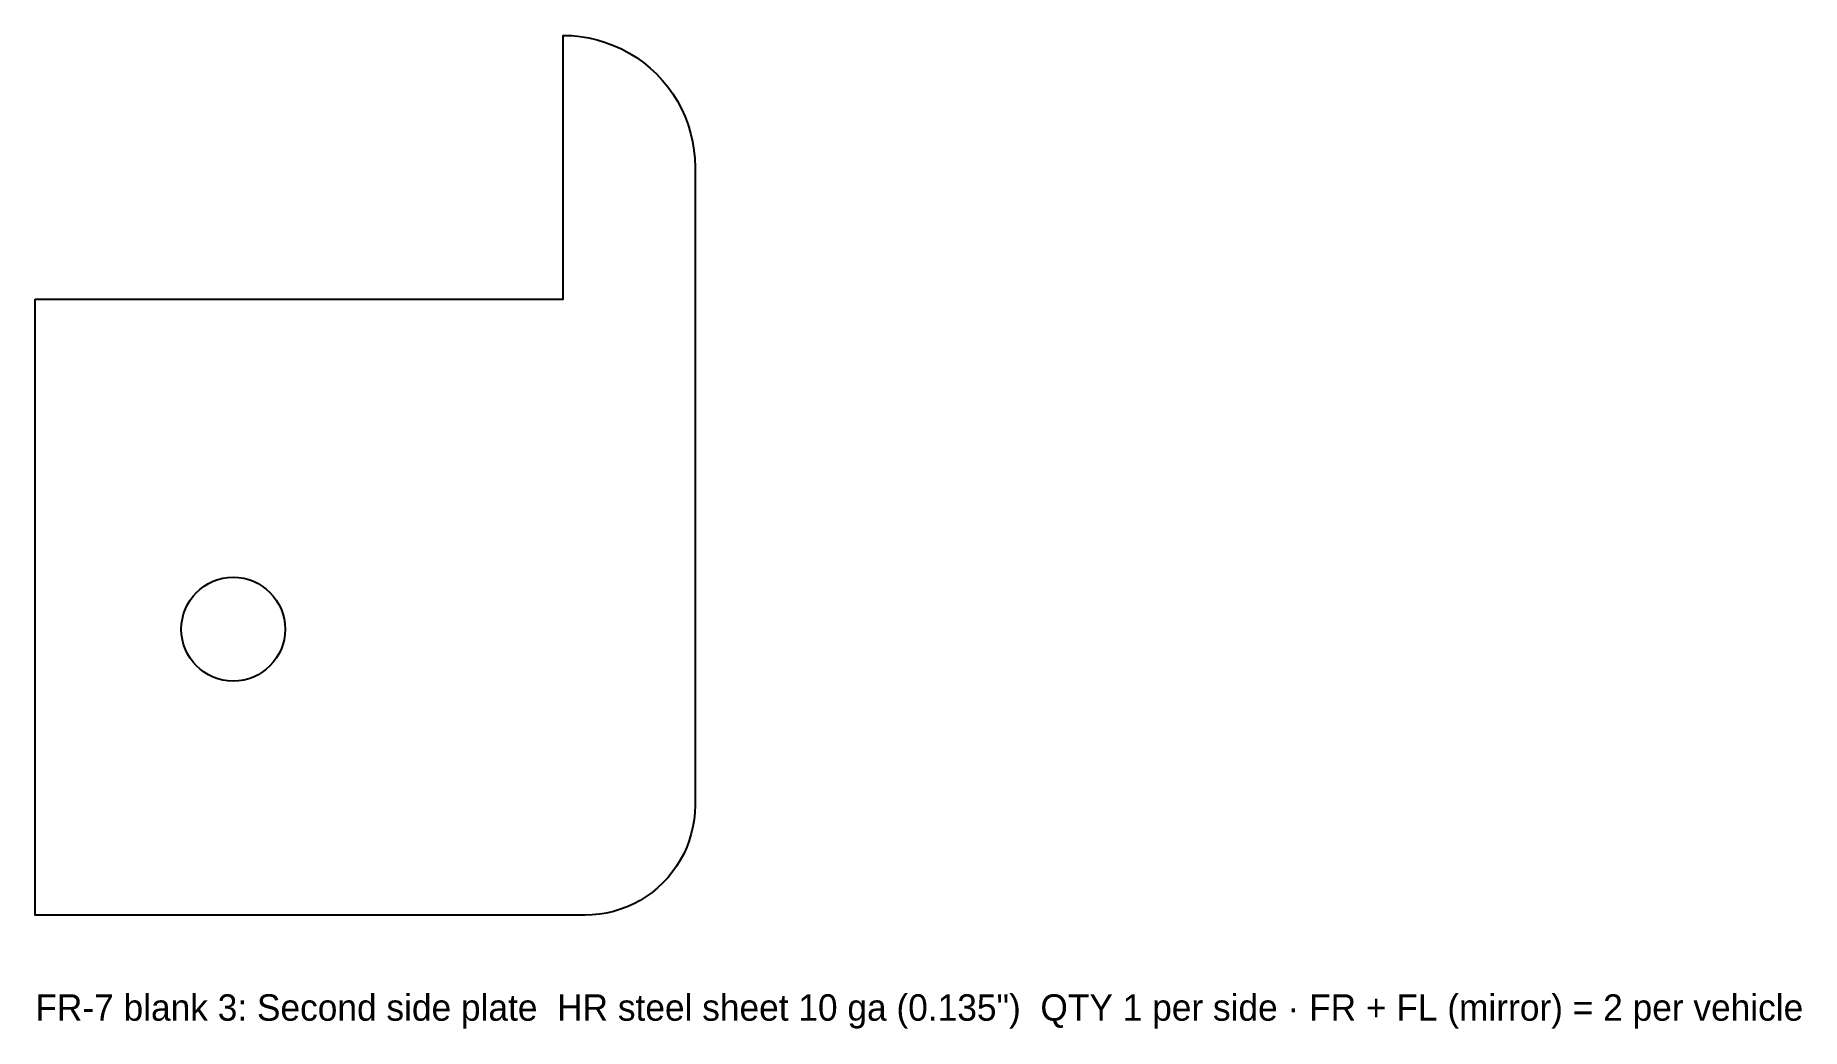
# Model space of a CAD drawing. Header units: inches. Extents: x 0 to 10, y -0.6 to 5.
import ezdxf

# ---------------------------------------------------------------- set-up
doc = ezdxf.new("R2010")
doc.units = ezdxf.units.IN
doc.header["$MEASUREMENT"] = 0
doc.layers.add('CUT', color=7, linetype='Continuous')
doc.layers.add('TEXT', color=3, linetype='Continuous')

msp = doc.modelspace()

# ---------------------------------------------------------------- linework, layer by layer
at = {"layer": 'CUT'}
msp.add_lwpolyline([(0, 3.5), (3, 3.5), (3, 5), (3.0491, 4.9984), (3.0979, 4.9936), (3.1463, 4.9856), (3.1941, 4.9744), (3.2411, 4.9602), (3.287, 4.9429), (3.3317, 4.9227), (3.375, 4.8995), (3.4167, 4.8736), (3.4566, 4.845), (3.4945, 4.8139), (3.5303, 4.7803), (3.5639, 4.7445), (3.595, 4.7066), (3.6236, 4.6667), (3.6495, 4.625), (3.6727, 4.5817), (3.6929, 4.537), (3.7102, 4.4911), (3.7244, 4.4441), (3.7356, 4.3963), (3.7436, 4.3479), (3.7484, 4.2991), (3.75, 4.25), (3.75, 0.625), (3.7487, 0.5841), (3.7447, 0.5434), (3.738, 0.5031), (3.7287, 0.4632), (3.7168, 0.4241), (3.7024, 0.3858), (3.6855, 0.3486), (3.6663, 0.3125), (3.6447, 0.2778), (3.6208, 0.2445), (3.5949, 0.2129), (3.5669, 0.1831), (3.5371, 0.1551), (3.5055, 0.1292), (3.4722, 0.1053), (3.4375, 0.0837), (3.4014, 0.0645), (3.3642, 0.0476), (3.3259, 0.0332), (3.2868, 0.0213), (3.2469, 0.012), (3.2066, 0.0053), (3.1659, 0.0013), (3.125, 0), (0, 0), (0, 3.5)], close=True, dxfattribs=at)
msp.add_circle((1.125, 1.625), 0.2953, dxfattribs=at)

# ---------------------------------------------------------------- texts
at = {"layer": 'TEXT'}
msp.add_text('FR-7 blank 3: Second side plate  HR steel sheet 10 ga (0.135")  QTY 1 per side · FR + FL (mirror) = 2 per vehicle', height=0.15, dxfattribs=at).set_placement((0, -0.6))

doc.saveas('drawing.dxf')
